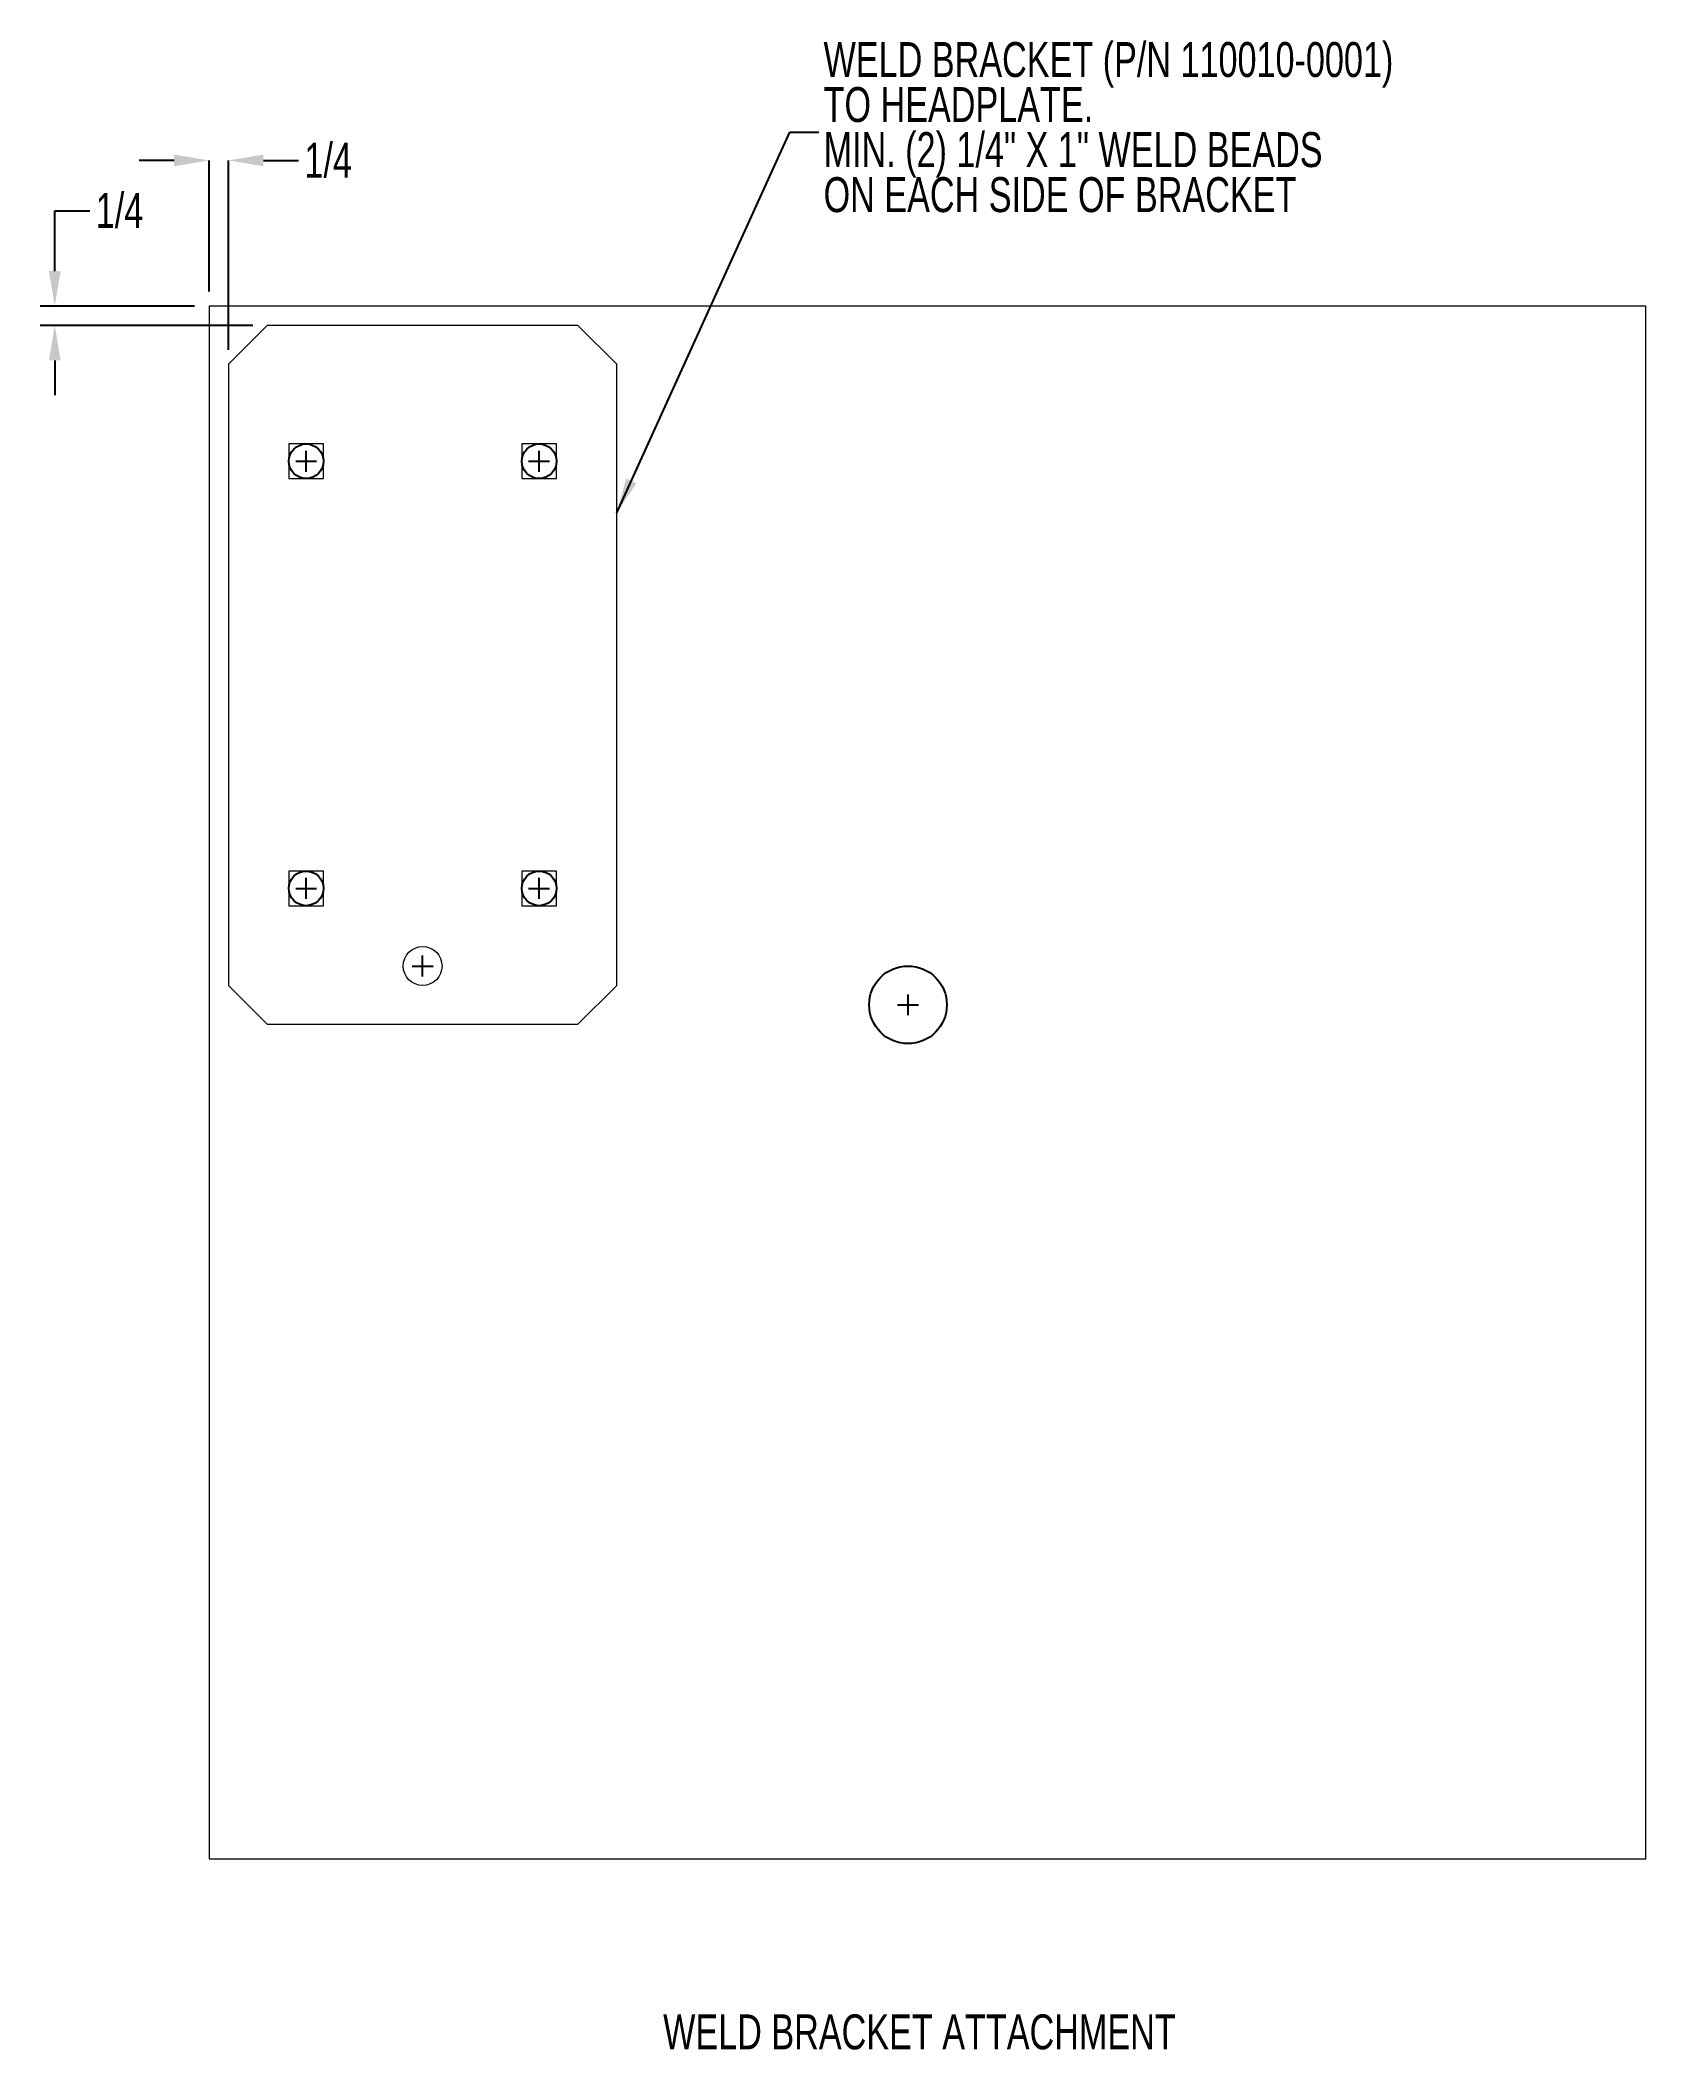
# Model space of a CAD drawing. Header units: inches. Extents: x 25.61 to 32.5, y 8.92 to 17.54.
import ezdxf

# ---------------------------------------------------------------- set-up
doc = ezdxf.new("R2010")
doc.units = ezdxf.units.IN
doc.header["$MEASUREMENT"] = 0
doc.header["$PDSIZE"] = -1
doc.layers.add('DIM', color=1, linetype='Continuous')
doc.styles.add('SLDTEXTSTYLE0', font='ARIAL.TTF', dxfattribs={"width": 0.7})
doc.styles.get("Standard").update_dxf_attribs({"font": 'ARIAL.TTF'})
doc.dimstyles.new('SLDDIMSTYLE3', dxfattribs={"dimtxt": 0.15, "dimasz": 0.15, "dimexe": 0, "dimexo": 0.0625, "dimgap": 0.0375, "dimtad": 0, "dimtih": 1, "dimtoh": 1, "dimdec": 3, "dimlfac": 3, "dimrnd": 1e-09, "dimzin": 12, "dimdsep": 46, "dimtxsty": 'SLDTEXTSTYLE0', "dimsah": 1, "dimcen": 0.09, "dimadec": 0, "dimazin": 0, "dimtfac": 1, "dimtdec": 3, "dimtofl": 0, "dimtmove": 0, "dimatfit": 3, "dimfxl": 0, "dimtolj": 1, "dimtzin": 12, "dimarcsym": 0})
doc.dimstyles.new('SLDDIMSTYLE4', dxfattribs={"dimtxt": 0.15, "dimasz": 0.15, "dimexe": 0, "dimexo": 0.0625, "dimgap": 0.0375, "dimtad": 0, "dimtih": 1, "dimtoh": 1, "dimdec": 0, "dimrnd": 1e-09, "dimzin": 0, "dimdsep": 46, "dimtxsty": 'Standard', "dimsah": 1, "dimcen": 0.09, "dimadec": 0, "dimazin": 0, "dimtfac": 1, "dimtdec": 0, "dimtofl": 0, "dimtmove": 0, "dimatfit": 3, "dimfxl": 0, "dimtolj": 1, "dimtzin": 0, "dimarcsym": 0})

# ---------------------------------------------------------------- blocks, each defined once
blk = doc.blocks.new('*D6')
at = {"color": 0, "linetype": 'ByBlock', "lineweight": -2}
for p, q in [((25.6732, 16.5511), (25.6732, 16.8101)), ((25.6732, 16.8101), (25.8232, 16.8101)), ((26.273, 16.4011), (25.6107, 16.4011)), ((26.523, 16.3178), (25.6107, 16.3178)), ((25.6732, 16.1678), (25.6732, 16.0178))]:
    blk.add_line(p, q, dxfattribs=at)
at = {"color": 0, "linetype": 'ByBlock'}
for points in [[(25.6732, 16.4011), (25.6982, 16.5511), (25.6482, 16.5511)], [(25.6732, 16.3178), (25.6982, 16.1678), (25.6482, 16.1678)]]:
    blk.add_solid(points, dxfattribs=at)
at = {"layer": 'DEFPOINTS', "color": 0, "linetype": 'ByBlock'}
for p in [(26.3355, 16.4011), (26.5855, 16.3178)]:
    blk.add_point(p, dxfattribs=at)
at = {"color": 0, "linetype": 'ByBlock', "insert": (25.9511, 16.8101), "char_height": 0.15, "attachment_point": 5, "style": 'SLDTEXTSTYLE0'}
blk.add_mtext('1/4', dxfattribs=at)
blk = doc.blocks.new('*D7')
at = {"color": 0, "linetype": 'ByBlock', "lineweight": -2}
for p, q in [((26.1855, 17.0261), (26.0355, 17.0261)), ((26.3355, 16.4636), (26.3355, 17.0261)), ((26.4189, 16.2136), (26.4189, 17.0261)), ((26.5689, 17.0261), (26.7189, 17.0261))]:
    blk.add_line(p, q, dxfattribs=at)
at = {"color": 0, "linetype": 'ByBlock'}
for points in [[(26.3355, 17.0261), (26.1855, 17.0011), (26.1855, 17.0511)], [(26.4189, 17.0261), (26.5689, 17.0011), (26.5689, 17.0511)]]:
    blk.add_solid(points, dxfattribs=at)
at = {"layer": 'DEFPOINTS', "color": 0, "linetype": 'ByBlock'}
for p in [(26.3355, 16.4011), (26.4189, 16.1511)]:
    blk.add_point(p, dxfattribs=at)
at = {"color": 0, "linetype": 'ByBlock', "insert": (26.8468, 17.0261), "char_height": 0.15, "attachment_point": 5, "style": 'SLDTEXTSTYLE0'}
blk.add_mtext('1/4', dxfattribs=at)
blk = doc.blocks.new('SW_NOTE_2')
at = {"layer": 'DIM', "color": 0, "char_height": 0.15, "attachment_point": 1, "style": 'SLDTEXTSTYLE0'}
for s, insert in [('WELD BRACKET (P/N 110010-0001)', (0.0199, 0.3868)), ('TO HEADPLATE.', (0.0199, 0.1935)), ('MIN. (2) 1/4" X 1" WELD BEADS', (0.0199, 0.0001)), ('ON EACH SIDE OF BRACKET', (0.0199, -0.1932))]:
    blk.add_mtext(s, dxfattribs=dict(at, insert=insert))

msp = doc.modelspace()

# ---------------------------------------------------------------- linework, layer by layer
at = {"color": 7, "linetype": 'Continuous', "lineweight": 15}
for p, q in [((26.335542, 16.401124), (26.335542, 9.734458)), ((32.502209, 16.401124), (26.335542, 16.401124)), ((32.502209, 9.734458), (32.502209, 16.401124)), ((26.585542, 16.317791), (26.418876, 16.151124)), ((27.918876, 16.317791), (26.585542, 16.317791)), ((28.085542, 16.151124), (27.918876, 16.317791)), ((26.418876, 16.151124), (26.418876, 13.484458)), ((28.085542, 13.484458), (28.085542, 16.151124)), ((26.826542, 15.808791), (26.677876, 15.808791)), ((26.677876, 15.808791), (26.677876, 15.660124)), ((26.826542, 15.660124), (26.826542, 15.808791)), ((27.826542, 15.808791), (27.677876, 15.808791)), ((27.677876, 15.808791), (27.677876, 15.660124)), ((27.826542, 15.660124), (27.826542, 15.808791)), ((26.677876, 15.660124), (26.826542, 15.660124)), ((27.677876, 15.660124), (27.826542, 15.660124)), ((26.826542, 13.975458), (26.677876, 13.975458)), ((26.677876, 13.975458), (26.677876, 13.826791)), ((26.826542, 13.826791), (26.826542, 13.975458)), ((27.826542, 13.975458), (27.677876, 13.975458)), ((27.677876, 13.975458), (27.677876, 13.826791)), ((27.826542, 13.826791), (27.826542, 13.975458)), ((26.677876, 13.826791), (26.826542, 13.826791)), ((27.677876, 13.826791), (27.826542, 13.826791)), ((26.418876, 13.484458), (26.585542, 13.317791)), ((27.918876, 13.317791), (28.085542, 13.484458)), ((26.585542, 13.317791), (27.918876, 13.317791)), ((26.335542, 9.734458), (32.502209, 9.734458))]:
    msp.add_line(p, q, dxfattribs=at)
for centre, radius in [((26.752209, 15.734458), 0.074333), ((27.752209, 15.734458), 0.074333), ((26.752209, 13.901124), 0.074333), ((27.752209, 13.901124), 0.074333), ((29.335542, 13.401124), 0.166667)]:
    msp.add_circle(centre, radius)
msp.add_circle((27.252209, 13.567791), 0.083333, dxfattribs=at)
at = {"layer": 'DIM'}
for p, q in [((26.707209, 15.734458), (26.797209, 15.734458)), ((26.752209, 15.689458), (26.752209, 15.779458)), ((27.707209, 15.734458), (27.797209, 15.734458)), ((27.752209, 15.689458), (27.752209, 15.779458)), ((26.707209, 13.901124), (26.797209, 13.901124)), ((26.752209, 13.856124), (26.752209, 13.946124)), ((27.707209, 13.901124), (27.797209, 13.901124)), ((27.752209, 13.856124), (27.752209, 13.946124)), ((27.207209, 13.567791), (27.297209, 13.567791)), ((27.252209, 13.522791), (27.252209, 13.612791)), ((29.290542, 13.401124), (29.380542, 13.401124)), ((29.335542, 13.356124), (29.335542, 13.446124))]:
    msp.add_line(p, q, dxfattribs=at)

# ---------------------------------------------------------------- block references
msp.add_blockref('SW_NOTE_2', (28.953219, 17.147455), dxfattribs=at)

# ---------------------------------------------------------------- texts
at = {"layer": 'DIM', "insert": (28.284433, 9.067232), "char_height": 0.15, "attachment_point": 1, "style": 'SLDTEXTSTYLE0'}
msp.add_mtext('WELD BRACKET ATTACHMENT', dxfattribs=at)

# ---------------------------------------------------------------- dimensions: what is measured, and where the dimension line sits
at = {"layer": 'DIM'}
dim = msp.add_linear_dim(base=(26.418876, 17.026124), p1=(26.335542, 16.401124), p2=(26.418876, 16.151124), dimstyle='SLDDIMSTYLE3', override={"dimdec": 4, "dimlunit": 5, "dimfrac": 2}, dxfattribs=at)
dim.commit()
dim.dimension.update_dxf_attribs({"geometry": '*D7', "text_midpoint": (26.8468, 17.026124)})
dim = msp.add_linear_dim(base=(25.67318, 16.401124), p1=(26.585542, 16.317791), p2=(26.335542, 16.401124), angle=90, dimstyle='SLDDIMSTYLE3', override={"dimdec": 4, "dimlunit": 5, "dimfrac": 2}, dxfattribs=at)
dim.commit()
dim.dimension.update_dxf_attribs({"geometry": '*D6', "text_midpoint": (25.951105, 16.810118)})

# ---------------------------------------------------------------- leaders
msp.add_leader([(28.085542, 15.513487), (28.828219, 17.147455), (28.953219, 17.147455)], dimstyle='SLDDIMSTYLE4', override={"dimscale": 1, "dimgap": 0.0375, "dimtad": 0, "dimclrd": 0}, dxfattribs=at)

doc.saveas('drawing.dxf')
